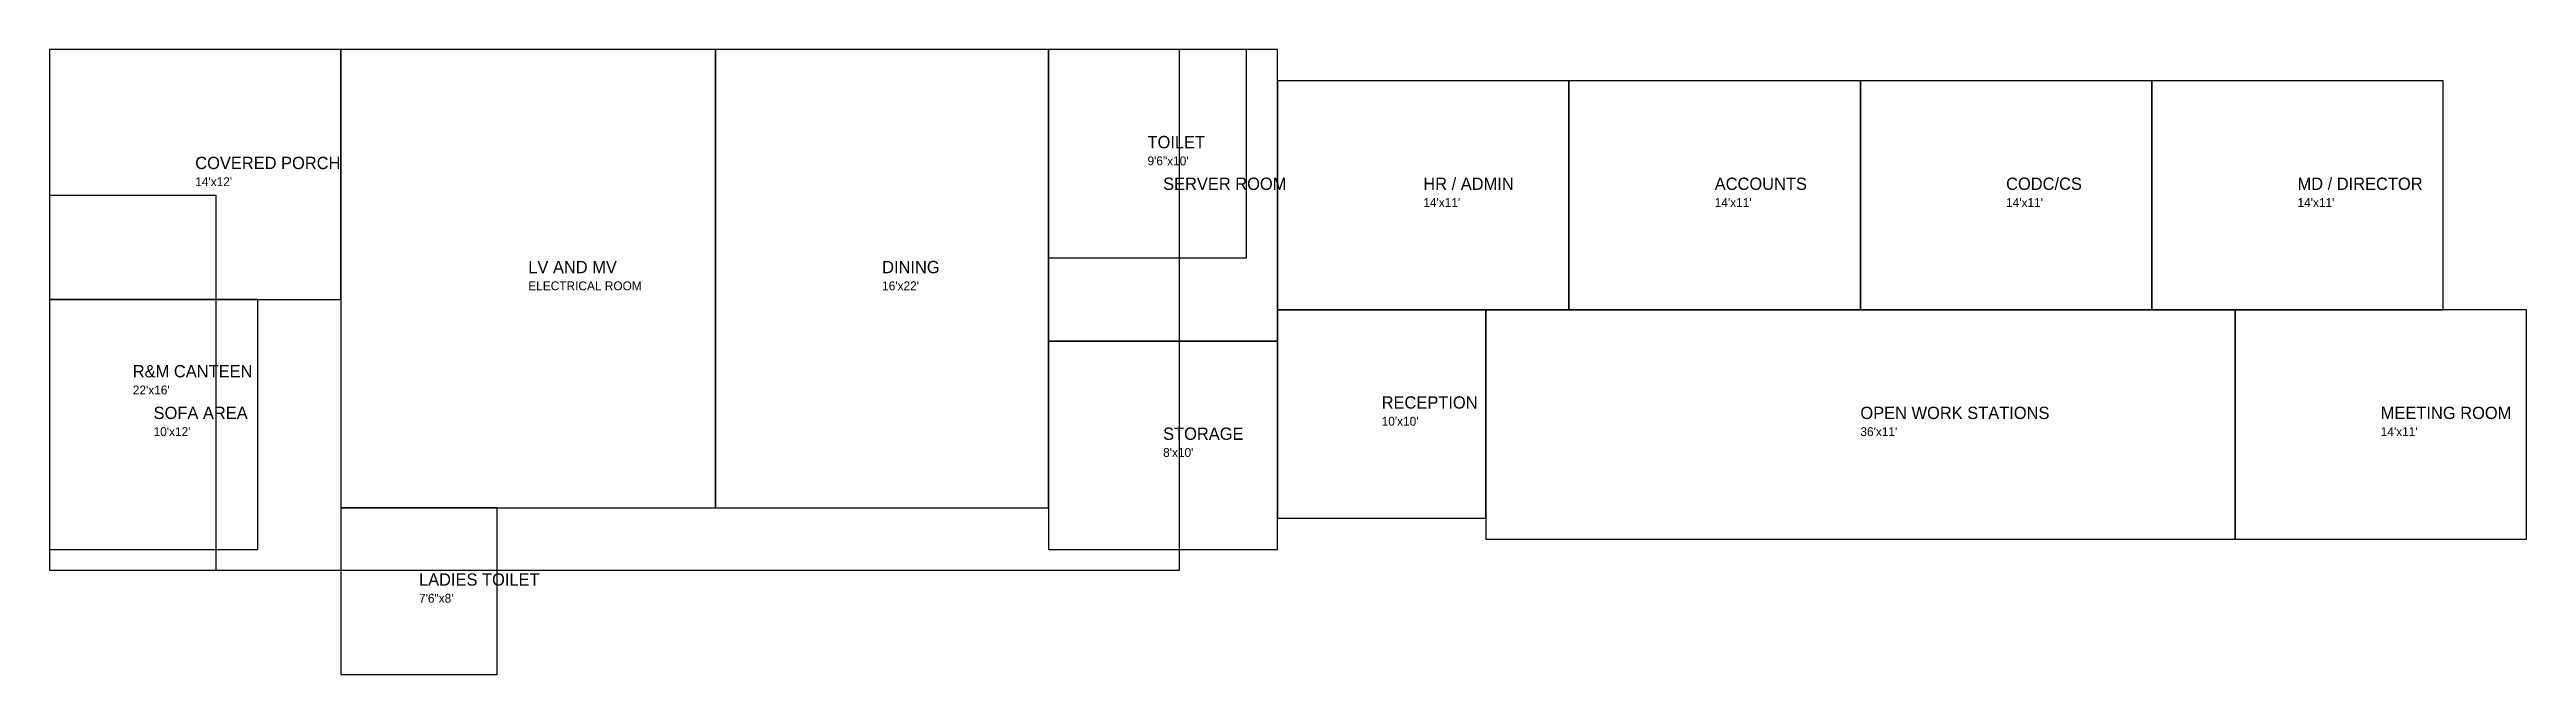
# Model space of a CAD drawing. Header units: millimetres. Extents: x 0 to 36271, y -1524 to 7620.
import ezdxf

# ---------------------------------------------------------------- set-up
doc = ezdxf.new("R2010")
doc.units = ezdxf.units.MM
doc.layers.add('TEXT', color=3, linetype='CONTINUOUS')
doc.layers.add('WALLS', color=7, linetype='CONTINUOUS')

msp = doc.modelspace()

# ---------------------------------------------------------------- linework, layer by layer
at = {"layer": 'WALLS'}
for p, q in [((16544.5, 7620), (0, 7620)), ((0, 7620), (0, 0)), ((4267.2, 7620), (0, 7620)), ((0, 7620), (0, 3962.4)), ((4267.2, 3962.4), (4267.2, 7620)), ((9753.6, 7620), (4267.2, 7620)), ((4267.2, 7620), (4267.2, 914.4)), ((9753.6, 914.4), (9753.6, 7620)), ((14630.4, 7620), (9753.6, 7620)), ((9753.6, 7620), (9753.6, 914.4)), ((14630.4, 914.4), (14630.4, 7620)), ((17983.2, 7620), (14630.4, 7620)), ((14630.4, 7620), (14630.4, 3352.8)), ((17526, 7620), (14630.4, 7620)), ((14630.4, 7620), (14630.4, 4572)), ((16544.5, 0), (16544.5, 7620)), ((17526, 4572), (17526, 7620)), ((17983.2, 3352.8), (17983.2, 7620)), ((22250.4, 7162.8), (17983.2, 7162.8)), ((17983.2, 7162.8), (17983.2, 3810)), ((22250.4, 3810), (22250.4, 7162.8)), ((26517.6, 7162.8), (22250.4, 7162.8)), ((22250.4, 7162.8), (22250.4, 3810)), ((26517.6, 3810), (26517.6, 7162.8)), ((30784.8, 7162.8), (26517.6, 7162.8)), ((26517.6, 7162.8), (26517.6, 3810)), ((30784.8, 3810), (30784.8, 7162.8)), ((35052, 7162.8), (30784.8, 7162.8)), ((30784.8, 7162.8), (30784.8, 3810)), ((35052, 3810), (35052, 7162.8)), ((2438.4, 5486.4), (0, 5486.4)), ((0, 5486.4), (0, 0)), ((2438.4, 0), (2438.4, 5486.4)), ((14630.4, 4572), (17526, 4572)), ((0, 3962.4), (4267.2, 3962.4)), ((3048, 3962.4), (0, 3962.4)), ((0, 3962.4), (0, 304.8)), ((3048, 304.8), (3048, 3962.4)), ((17983.2, 3810), (22250.4, 3810)), ((21031.2, 3810), (17983.2, 3810)), ((17983.2, 3810), (17983.2, 762)), ((21031.2, 762), (21031.2, 3810)), ((32004, 3810), (21031.2, 3810)), ((21031.2, 3810), (21031.2, 457.2)), ((22250.4, 3810), (26517.6, 3810)), ((26517.6, 3810), (30784.8, 3810)), ((30784.8, 3810), (35052, 3810)), ((32004, 457.2), (32004, 3810)), ((36271.2, 3810), (32004, 3810)), ((32004, 3810), (32004, 457.2)), ((36271.2, 457.2), (36271.2, 3810)), ((14630.4, 3352.8), (17983.2, 3352.8)), ((17983.2, 3352.8), (14630.4, 3352.8)), ((14630.4, 3352.8), (14630.4, 304.8)), ((17983.2, 304.8), (17983.2, 3352.8)), ((4267.2, 914.4), (9753.6, 914.4)), ((6553.2, 914.4), (4267.2, 914.4)), ((4267.2, 914.4), (4267.2, -1524)), ((6553.2, -1524), (6553.2, 914.4)), ((9753.6, 914.4), (14630.4, 914.4)), ((17983.2, 762), (21031.2, 762)), ((21031.2, 457.2), (32004, 457.2)), ((32004, 457.2), (36271.2, 457.2)), ((0, 304.8), (3048, 304.8)), ((0, 0), (16544.5, 0)), ((0, 0), (2438.4, 0)), ((14630.4, 304.8), (17983.2, 304.8)), ((4267.2, -1524), (6553.2, -1524))]:
    msp.add_line(p, q, dxfattribs=at)

# ---------------------------------------------------------------- texts
at = {"layer": 'TEXT'}
for s, height, p in [('TOILET', 180, (16078.2, 6176)), ('COVERED PORCH', 180, (2133.6, 5871.2)), ('9\'6"x10\'', 130, (16078.2, 5926)), ("14'x12'", 130, (2133.6, 5621.2)), ('SERVER ROOM', 180, (16306.8, 5566.4)), ("14'x11'", 130, (20116.8, 5316.4)), ('HR / ADMIN', 180, (20116.8, 5566.4)), ('ACCOUNTS', 180, (24384, 5566.4)), ("14'x11'", 130, (24384, 5316.4)), ('CODC/CS', 180, (28651.2, 5566.4)), ("14'x11'", 130, (28651.2, 5316.4)), ("14'x11'", 130, (32918.4, 5316.4)), ('MD / DIRECTOR', 180, (32918.4, 5566.4)), ('LV AND MV', 180, (7010.4, 4347.2)), ('DINING', 180, (12192, 4347.2)), ('ELECTRICAL ROOM', 130, (7010.4, 4097.2)), ("16'x22'", 130, (12192, 4097.2)), ('R&M CANTEEN', 180, (1219.2, 2823.2)), ("22'x16'", 130, (1219.2, 2573.2)), ('RECEPTION', 180, (19507.2, 2366)), ('SOFA AREA', 180, (1524, 2213.6)), ("10'x10'", 130, (19507.2, 2116)), ('OPEN WORK STATIONS', 180, (26517.6, 2213.6)), ('MEETING ROOM', 180, (34137.6, 2213.6)), ("10'x12'", 130, (1524, 1963.6)), ('STORAGE', 180, (16306.8, 1908.8)), ("36'x11'", 130, (26517.6, 1963.6)), ("14'x11'", 130, (34137.6, 1963.6)), ("8'x10'", 130, (16306.8, 1658.8)), ('7\'6"x8\'', 130, (5410.2, -474.8)), ('LADIES TOILET', 180, (5410.2, -224.8))]:
    msp.add_text(s, height=height, dxfattribs=at).set_placement(p)

doc.saveas('drawing.dxf')
